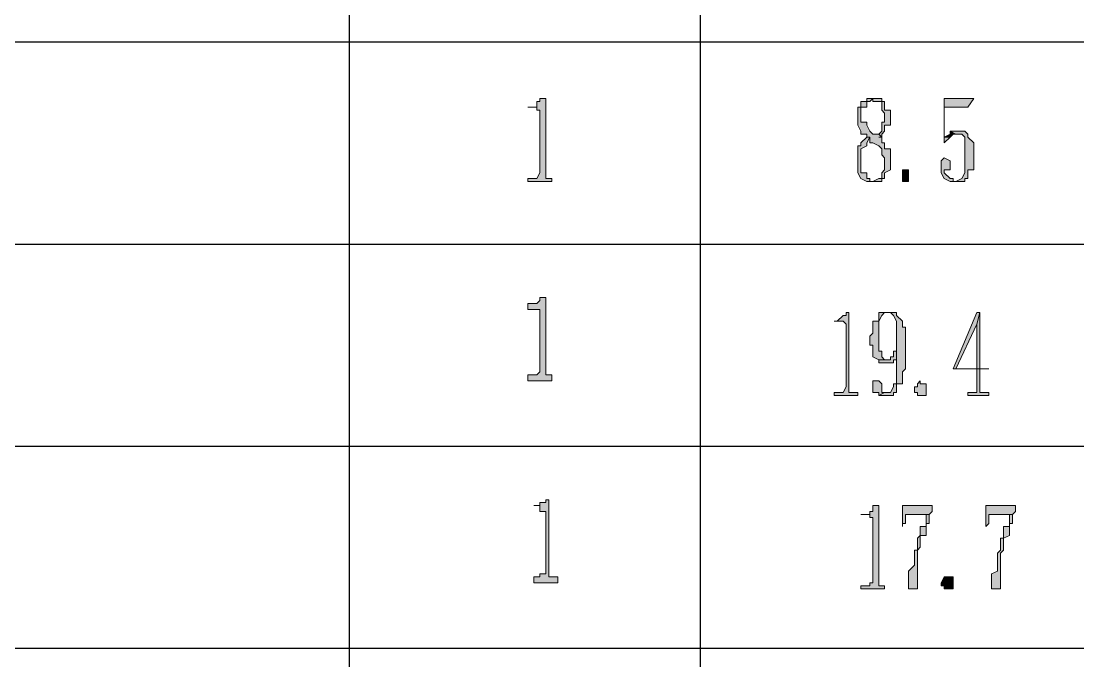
# Model space of a CAD drawing. Header units: millimetres. Extents: x 20 to 821, y 1 to 1134.
# Drawn here: x 695.4 to 759.4, y 113.5 to 152.2 of the extents above; entities that cross this region are included whole.
import ezdxf

# ---------------------------------------------------------------- set-up
doc = ezdxf.new("R2010")
doc.units = ezdxf.units.MM
doc.layers.add('1', color=7, linetype='Continuous')

msp = doc.modelspace()

# ---------------------------------------------------------------- hatches: boundary and pattern name
h = msp.add_hatch(color=0)
h.dxf.hatch_style = 2
h.paths.add_polyline_path([(727.2, 147.561732), (726.84, 147.561732), (726.84, 147.381732), (726.66, 147.381732), (726.66, 147.021732), (726.12, 147.021732), (726.66, 147.021732), (726.66, 146.841732), (726.84, 146.841732), (726.84, 143.061732), (726.66, 142.701732), (726.12, 142.701732), (726.12, 142.521732), (727.56, 142.521732), (727.56, 142.701732), (727.38, 142.701732), (727.2, 142.701732), (727.2, 143.061732)])
h = msp.add_hatch(color=0)
h.dxf.hatch_style = 2
h.paths.add_polyline_path([(747, 147.561732), (746.64, 147.561732), (746.64, 147.381732), (746.28, 147.381732), (746.28, 147.021732), (746.1, 147.021732), (746.1, 146.841732), (746.1, 145.941732), (746.28, 145.581732), (746.28, 145.401732), (746.64, 145.401732), (746.64, 145.221732), (746.82, 145.221732), (746.82, 144.861732), (747, 144.861732), (747.36, 144.681732), (747.54, 144.501732), (747.54, 144.141732), (747.72, 143.961732), (747.72, 143.241732), (747.54, 143.061732), (747.54, 142.701732), (747.36, 142.701732), (747, 142.521732), (746.64, 142.521732), (746.82, 142.521732), (747.54, 142.521732), (747.54, 142.701732), (747.72, 142.701732), (747.72, 143.061732), (748.08, 143.241732), (748.08, 144.501732), (747.72, 144.501732), (747.72, 144.861732), (747.54, 144.861732), (747.54, 145.221732), (747.36, 145.221732), (747.54, 145.221732), (747.36, 145.401732), (747, 145.401732), (746.82, 145.581732), (746.64, 145.941732), (746.64, 146.121732), (746.28, 146.121732), (746.28, 147.021732), (746.64, 147.021732), (746.64, 147.381732), (746.82, 147.381732), (747, 147.561732), (747.54, 147.561732), (747.36, 147.561732)])
h = msp.add_hatch(color=0)
h.dxf.hatch_style = 2
h.paths.add_polyline_path([(747.54, 147.561732), (747, 147.561732), (747, 147.381732), (747.54, 147.381732), (747.54, 147.021732), (747.54, 146.841732), (747.72, 146.661732), (747.72, 146.121732), (747.54, 146.121732), (747.54, 145.581732), (747.36, 145.401732), (747.54, 145.221732), (747.54, 145.401732), (747.72, 145.581732), (747.72, 145.941732), (748.08, 145.941732), (748.08, 146.841732), (747.72, 146.841732), (747.72, 147.381732), (747.54, 147.381732)])
h = msp.add_hatch(color=0)
h.dxf.hatch_style = 2
h.paths.add_polyline_path([(753.12, 147.561732), (751.32, 147.561732), (751.32, 144.861732), (751.68, 145.221732), (751.32, 145.221732), (751.32, 147.021732), (752.76, 147.021732)])
h = msp.add_hatch(color=0)
h.dxf.hatch_style = 2
h.paths.add_polyline_path([(751.68, 145.581732), (751.68, 145.401732), (751.32, 145.221732), (751.68, 145.221732), (751.86, 145.401732), (752.04, 145.401732)])
h = msp.add_hatch(color=0)
h.dxf.hatch_style = 2
h.paths.add_polyline_path([(752.04, 145.581732), (751.68, 145.581732), (752.04, 145.401732), (752.4, 145.401732), (752.58, 145.221732), (752.58, 143.241732), (752.58, 143.061732), (752.4, 142.701732), (752.04, 142.521732), (751.68, 142.521732), (751.86, 142.521732), (752.58, 142.521732), (752.58, 142.701732), (752.76, 142.701732), (752.76, 143.061732), (752.76, 143.241732), (753.12, 143.241732), (753.12, 144.861732), (752.76, 145.221732), (752.76, 145.401732), (752.58, 145.581732)])
h = msp.add_hatch(color=0)
h.dxf.hatch_style = 2
h.paths.add_polyline_path([(746.64, 145.221732), (746.28, 144.861732), (746.28, 144.681732), (746.1, 144.681732), (746.1, 143.061732), (746.28, 142.701732), (746.64, 142.521732), (747, 142.521732), (746.82, 142.521732), (746.82, 142.701732), (746.64, 142.701732), (746.64, 143.061732), (746.28, 143.061732), (746.28, 144.501732), (746.64, 144.681732), (746.64, 144.861732), (746.82, 145.221732)])
h = msp.add_hatch(color=0)
h.dxf.hatch_style = 2
h.paths.add_polyline_path([(751.32, 143.961732), (751.14, 143.781732), (751.14, 143.061732), (751.32, 142.701732), (751.68, 142.521732), (752.04, 142.521732), (751.86, 142.521732), (751.86, 142.701732), (751.68, 142.701732), (751.32, 143.061732), (751.32, 143.241732), (751.68, 143.241732), (751.68, 143.781732)])
h = msp.add_hatch(color=0)
h.dxf.hatch_style = 2
h.paths.add_polyline_path([(748.98, 142.521732), (748.8, 142.521732), (748.8, 142.701732), (748.8, 143.241732), (748.98, 143.241732), (749.16, 143.241732), (749.16, 143.061732), (749.16, 142.521732)])
h = msp.add_hatch(color=0)
h.dxf.hatch_style = 2
h.paths.add_polyline_path([(727.2, 135.501732), (726.84, 135.501732), (726.84, 135.321732), (726.66, 135.141732), (726.12, 135.141732), (726.12, 134.781732), (726.84, 134.781732), (726.84, 134.601732), (726.84, 131.001732), (726.66, 130.821732), (726.12, 130.821732), (726.12, 130.461732), (727.56, 130.461732), (727.56, 130.821732), (727.38, 130.821732), (727.2, 130.821732), (727.2, 131.001732)])
h = msp.add_hatch(color=0)
h.dxf.hatch_style = 2
h.paths.add_polyline_path([(745.56, 134.601732), (745.38, 134.601732), (745.38, 134.421732), (745.2, 134.421732), (744.84, 134.061732), (744.66, 134.061732), (745.2, 134.061732), (745.38, 133.881732), (745.38, 130.101732), (745.2, 129.741732), (744.66, 129.741732), (744.66, 129.561732), (746.1, 129.561732), (746.1, 129.741732), (745.92, 129.741732), (745.56, 129.741732), (745.56, 130.101732)])
h = msp.add_hatch(color=0)
h.dxf.hatch_style = 2
h.paths.add_polyline_path([(748.08, 134.601732), (747.36, 134.601732), (747.36, 134.421732), (747.36, 134.061732), (747, 134.061732), (747, 133.341732), (746.82, 133.161732), (746.82, 132.621732), (747, 132.621732), (747, 131.901732), (747.36, 131.721732), (747.72, 131.721732), (747.54, 131.901732), (747.54, 132.261732), (747.36, 132.261732), (747.36, 134.061732), (747.54, 134.421732), (747.72, 134.601732), (748.44, 134.601732), (748.26, 134.601732)])
h = msp.add_hatch(color=0)
h.dxf.hatch_style = 2
h.paths.add_polyline_path([(748.44, 134.601732), (748.08, 134.601732), (748.26, 134.421732), (748.44, 134.061732), (748.44, 131.541732), (748.44, 131.181732), (748.44, 130.281732), (748.26, 130.281732), (748.26, 130.101732), (748.08, 129.741732), (747.72, 129.741732), (747.36, 129.561732), (748.26, 129.561732), (748.26, 129.741732), (748.44, 129.741732), (748.44, 130.101732), (748.44, 130.281732), (748.8, 130.281732), (748.8, 131.001732), (748.98, 131.181732), (748.98, 133.701732), (748.8, 133.701732), (748.8, 134.061732), (748.44, 134.421732)])
h = msp.add_hatch(color=0)
h.dxf.hatch_style = 2
h.paths.add_polyline_path([(753.48, 134.601732), (753.3, 134.601732), (751.86, 131.181732), (753.3, 131.181732), (753.3, 130.101732), (753.3, 129.741732), (753.12, 129.741732), (752.76, 129.741732), (752.76, 129.561732), (754.02, 129.561732), (754.02, 129.741732), (753.48, 129.741732), (753.48, 130.101732), (753.48, 131.181732), (754.02, 131.181732), (752.04, 131.181732), (753.3, 133.881732)])
h = msp.add_hatch(color=0)
h.dxf.hatch_style = 2
h.paths.add_polyline_path([(753.48, 134.601732), (753.3, 133.881732), (753.3, 131.181732), (752.04, 131.181732), (753.48, 131.181732)])
h = msp.add_hatch(color=0)
h.dxf.hatch_style = 2
h.paths.add_polyline_path([(748.44, 132.441732), (748.44, 132.261732), (748.26, 132.261732), (748.26, 131.901732), (748.08, 131.901732), (748.08, 131.721732), (747.72, 131.721732), (747.36, 131.721732), (747.36, 131.541732), (748.26, 131.541732), (748.26, 131.721732), (748.44, 131.721732), (748.44, 131.901732)])
h = msp.add_hatch(color=0)
h.dxf.hatch_style = 2
h.paths.add_polyline_path([(747.36, 130.461732), (747, 130.461732), (747, 130.281732), (747, 129.741732), (747.36, 129.741732), (747.36, 129.561732), (747.72, 129.741732), (747.54, 129.741732), (747.54, 130.101732), (747.54, 130.281732)])
h = msp.add_hatch(color=0)
h.dxf.hatch_style = 2
h.paths.add_polyline_path([(749.88, 129.561732), (749.7, 129.561732), (749.7, 129.741732), (749.52, 129.741732), (749.52, 130.101732), (749.7, 130.101732), (749.7, 130.281732), (749.88, 130.461732), (749.88, 130.281732), (750.24, 130.281732), (750.24, 129.561732)])
h = msp.add_hatch(color=0)
h.dxf.hatch_style = 2
h.paths.add_polyline_path([(727.38, 123.261732), (727.2, 123.261732), (727.2, 123.081732), (726.84, 123.081732), (726.84, 122.901732), (726.48, 122.901732), (726.84, 122.901732), (726.84, 122.541732), (727.2, 122.541732), (727.2, 118.761732), (726.84, 118.761732), (726.84, 118.581732), (726.66, 118.581732), (726.48, 118.581732), (726.48, 118.221732), (727.92, 118.221732), (727.92, 118.581732), (727.56, 118.581732), (727.38, 118.581732), (727.38, 118.761732)])
h = msp.add_hatch(color=0)
h.dxf.hatch_style = 2
h.paths.add_polyline_path([(747.36, 122.901732), (747, 122.901732), (747, 122.541732), (746.82, 122.541732), (746.82, 122.361732), (746.28, 122.361732), (746.82, 122.361732), (746.82, 122.181732), (747, 122.181732), (747, 118.221732), (746.82, 118.221732), (746.82, 118.041732), (746.64, 118.041732), (746.28, 118.041732), (746.28, 117.861732), (747.72, 117.861732), (747.72, 118.041732), (747.54, 118.041732), (747.36, 118.041732), (747.36, 118.221732)])
h = msp.add_hatch(color=0)
h.dxf.hatch_style = 2
h.paths.add_polyline_path([(750.6, 122.901732), (748.8, 122.901732), (748.8, 121.641732), (748.8, 121.821732), (748.98, 121.821732), (748.98, 122.361732), (749.16, 122.361732), (750.42, 122.361732), (750.6, 122.541732)])
h = msp.add_hatch(color=0)
h.dxf.hatch_style = 2
h.paths.add_polyline_path([(755.64, 122.901732), (753.84, 122.901732), (753.84, 121.641732), (754.02, 121.821732), (754.02, 122.361732), (754.2, 122.361732), (755.46, 122.361732), (755.64, 122.541732)])
h = msp.add_hatch(color=0)
h.dxf.hatch_style = 2
h.paths.add_polyline_path([(750.6, 122.541732), (750.42, 122.361732), (750.24, 122.361732), (750.24, 122.181732), (750.24, 121.641732), (749.88, 121.641732), (749.88, 121.101732), (749.7, 120.921732), (749.7, 120.201732), (749.52, 120.201732), (749.52, 119.301732), (749.16, 118.941732), (749.16, 118.761732), (749.16, 117.861732), (749.52, 117.861732), (749.7, 117.861732), (749.7, 118.041732), (749.7, 120.201732), (749.88, 120.381732), (749.88, 121.101732), (750.24, 121.101732), (750.24, 121.821732), (750.42, 121.821732), (750.42, 122.361732)])
h = msp.add_hatch(color=0)
h.dxf.hatch_style = 2
h.paths.add_polyline_path([(755.64, 122.541732), (755.46, 122.361732), (755.28, 122.361732), (755.28, 122.181732), (755.28, 121.641732), (754.92, 121.641732), (754.92, 120.921732), (754.74, 120.921732), (754.74, 120.201732), (754.56, 120.021732), (754.56, 118.941732), (754.2, 118.761732), (754.2, 117.861732), (754.56, 117.861732), (754.74, 117.861732), (754.74, 118.041732), (754.74, 120.021732), (754.92, 120.201732), (754.92, 120.921732), (755.28, 121.101732), (755.28, 121.821732), (755.46, 121.821732), (755.46, 122.361732)])
h = msp.add_hatch(color=0)
h.dxf.hatch_style = 2
h.paths.add_polyline_path([(751.68, 117.861732), (751.32, 117.861732), (751.32, 118.041732), (751.14, 118.041732), (751.14, 118.221732), (751.32, 118.581732), (751.86, 118.581732), (751.86, 118.221732), (751.86, 117.861732)])

# ---------------------------------------------------------------- linework, layer by layer
at = {"layer": '1', "color": 0, "lineweight": 25}
for points in [[(715.32, 77.541732), (715.32, 419.721732)], [(736.56, 77.541732), (736.56, 419.721732)], [(557.64, 150.981732), (821.16, 150.981732)], [(557.64, 138.741732), (821.16, 138.741732)], [(557.64, 126.501732), (821.16, 126.501732)], [(557.64, 114.261732), (821.16, 114.261732)]]:
    msp.add_lwpolyline(points, dxfattribs=at)
at = {"layer": '1', "color": 0, "lineweight": 5}
for points in [[(727.2, 147.561732), (726.84, 147.561732), (726.84, 147.381732), (726.66, 147.381732), (726.66, 147.021732), (726.12, 147.021732), (726.66, 147.021732), (726.66, 146.841732), (726.84, 146.841732), (726.84, 143.061732), (726.66, 142.701732), (726.12, 142.701732), (726.12, 142.521732), (727.56, 142.521732), (727.56, 142.701732), (727.38, 142.701732), (727.2, 142.701732), (727.2, 143.061732), (727.2, 147.561732)], [(747, 147.561732), (746.64, 147.561732), (746.64, 147.381732), (746.28, 147.381732), (746.28, 147.021732), (746.1, 147.021732), (746.1, 146.841732), (746.1, 145.941732), (746.28, 145.581732), (746.28, 145.401732), (746.64, 145.401732), (746.64, 145.221732), (746.64, 145.221732), (746.82, 145.221732), (746.82, 144.861732), (747, 144.861732), (747.36, 144.681732), (747.54, 144.501732), (747.54, 144.141732), (747.72, 143.961732), (747.72, 143.241732), (747.54, 143.061732), (747.54, 142.701732), (747.36, 142.701732), (747, 142.521732), (746.64, 142.521732), (746.82, 142.521732), (747.54, 142.521732), (747.54, 142.701732), (747.72, 142.701732), (747.72, 143.061732), (748.08, 143.241732), (748.08, 144.501732), (747.72, 144.501732), (747.72, 144.861732), (747.54, 144.861732), (747.54, 145.221732), (747.36, 145.221732), (747.54, 145.221732), (747.36, 145.401732), (747, 145.401732), (746.82, 145.581732), (746.64, 145.941732), (746.64, 146.121732), (746.28, 146.121732), (746.28, 147.021732), (746.64, 147.021732), (746.64, 147.381732), (746.82, 147.381732), (747, 147.561732), (747.54, 147.561732), (747.36, 147.561732), (747, 147.561732)], [(747.54, 147.561732), (747, 147.561732), (747, 147.381732), (747.54, 147.381732), (747.54, 147.021732), (747.54, 146.841732), (747.72, 146.661732), (747.72, 146.121732), (747.54, 146.121732), (747.54, 145.581732), (747.36, 145.401732), (747.54, 145.221732), (747.54, 145.401732), (747.72, 145.581732), (747.72, 145.581732), (747.72, 145.941732), (748.08, 145.941732), (748.08, 146.841732), (747.72, 146.841732), (747.72, 147.381732), (747.54, 147.381732), (747.54, 147.561732)], [(753.12, 147.561732), (751.32, 147.561732), (751.32, 144.861732), (751.68, 145.221732), (751.32, 145.221732), (751.32, 147.021732), (752.76, 147.021732), (753.12, 147.561732)], [(751.68, 145.581732), (751.68, 145.401732), (751.32, 145.221732), (751.68, 145.221732), (751.86, 145.401732), (752.04, 145.401732), (751.68, 145.581732)], [(752.04, 145.581732), (751.68, 145.581732), (752.04, 145.401732), (752.4, 145.401732), (752.58, 145.221732), (752.58, 143.241732), (752.58, 143.061732), (752.4, 142.701732), (752.04, 142.521732), (751.68, 142.521732), (751.86, 142.521732), (752.58, 142.521732), (752.58, 142.701732), (752.76, 142.701732), (752.76, 143.061732), (752.76, 143.241732), (753.12, 143.241732), (753.12, 144.861732), (752.76, 145.221732), (752.76, 145.401732), (752.58, 145.581732), (752.04, 145.581732)], [(746.64, 145.221732), (746.28, 144.861732), (746.28, 144.681732), (746.1, 144.681732), (746.1, 143.061732), (746.28, 142.701732), (746.64, 142.521732), (747, 142.521732), (746.82, 142.521732), (746.82, 142.701732), (746.64, 142.701732), (746.64, 142.701732), (746.64, 143.061732), (746.28, 143.061732), (746.28, 144.501732), (746.64, 144.681732), (746.64, 144.861732), (746.82, 145.221732), (746.64, 145.221732)], [(751.32, 143.961732), (751.14, 143.781732), (751.14, 143.061732), (751.32, 142.701732), (751.68, 142.521732), (752.04, 142.521732), (751.86, 142.521732), (751.86, 142.701732), (751.68, 142.701732), (751.32, 143.061732), (751.32, 143.241732), (751.68, 143.241732), (751.68, 143.241732), (751.68, 143.781732), (751.32, 143.961732)], [(748.98, 142.521732), (748.8, 142.521732), (748.8, 142.701732), (748.8, 143.241732), (748.98, 143.241732), (749.16, 143.241732), (749.16, 143.061732), (749.16, 142.521732), (748.98, 142.521732)], [(727.2, 135.501732), (726.84, 135.501732), (726.84, 135.321732), (726.66, 135.141732), (726.12, 135.141732), (726.12, 134.781732), (726.84, 134.781732), (726.84, 134.601732), (726.84, 131.001732), (726.66, 130.821732), (726.12, 130.821732), (726.12, 130.461732), (727.56, 130.461732), (727.56, 130.821732), (727.38, 130.821732), (727.2, 130.821732), (727.2, 131.001732), (727.2, 135.501732)], [(745.56, 134.601732), (745.38, 134.601732), (745.38, 134.421732), (745.2, 134.421732), (744.84, 134.061732), (744.66, 134.061732), (745.2, 134.061732), (745.38, 133.881732), (745.38, 130.101732), (745.2, 129.741732), (744.66, 129.741732), (744.66, 129.561732), (746.1, 129.561732), (746.1, 129.741732), (745.92, 129.741732), (745.56, 129.741732), (745.56, 130.101732), (745.56, 134.601732)], [(748.08, 134.601732), (747.36, 134.601732), (747.36, 134.421732), (747.36, 134.061732), (747, 134.061732), (747, 133.341732), (746.82, 133.161732), (746.82, 132.621732), (747, 132.621732), (747, 131.901732), (747.36, 131.721732), (747.72, 131.721732), (747.54, 131.901732), (747.54, 132.261732), (747.36, 132.261732), (747.36, 134.061732), (747.54, 134.421732), (747.72, 134.601732), (748.44, 134.601732), (748.26, 134.601732), (748.08, 134.601732)], [(748.44, 134.601732), (748.08, 134.601732), (748.26, 134.421732), (748.44, 134.061732), (748.44, 131.541732), (748.44, 131.181732), (748.44, 130.281732), (748.26, 130.281732), (748.26, 130.101732), (748.08, 129.741732), (747.72, 129.741732), (747.36, 129.561732), (748.26, 129.561732), (748.26, 129.741732), (748.44, 129.741732), (748.44, 130.101732), (748.44, 130.281732), (748.8, 130.281732), (748.8, 131.001732), (748.98, 131.181732), (748.98, 133.701732), (748.8, 133.701732), (748.8, 134.061732), (748.44, 134.421732), (748.44, 134.601732)], [(753.48, 134.601732), (753.3, 134.601732), (751.86, 131.181732), (753.3, 131.181732), (753.3, 130.101732), (753.3, 129.741732), (753.12, 129.741732), (752.76, 129.741732), (752.76, 129.561732), (754.02, 129.561732), (754.02, 129.741732), (753.48, 129.741732), (753.48, 130.101732), (753.48, 131.181732), (754.02, 131.181732), (752.04, 131.181732), (753.3, 133.881732), (753.48, 134.601732)], [(753.48, 134.601732), (753.3, 133.881732), (753.3, 131.181732), (752.04, 131.181732), (753.48, 131.181732), (753.48, 134.601732)], [(748.44, 132.441732), (748.44, 132.261732), (748.26, 132.261732), (748.26, 131.901732), (748.08, 131.901732), (748.08, 131.721732), (747.72, 131.721732), (747.36, 131.721732), (747.36, 131.541732), (748.26, 131.541732), (748.26, 131.721732), (748.44, 131.721732), (748.44, 131.901732), (748.44, 132.441732)], [(747.36, 130.461732), (747, 130.461732), (747, 130.281732), (747, 129.741732), (747.36, 129.741732), (747.36, 129.561732), (747.72, 129.741732), (747.54, 129.741732), (747.54, 130.101732), (747.54, 130.281732), (747.36, 130.461732)], [(749.88, 129.561732), (749.7, 129.561732), (749.7, 129.741732), (749.52, 129.741732), (749.52, 130.101732), (749.7, 130.101732), (749.7, 130.281732), (749.88, 130.461732), (749.88, 130.281732), (750.24, 130.281732), (750.24, 129.561732), (749.88, 129.561732)], [(727.38, 123.261732), (727.2, 123.261732), (727.2, 123.081732), (726.84, 123.081732), (726.84, 122.901732), (726.48, 122.901732), (726.84, 122.901732), (726.84, 122.541732), (727.2, 122.541732), (727.2, 118.761732), (726.84, 118.761732), (726.84, 118.581732), (726.66, 118.581732), (726.48, 118.581732), (726.48, 118.221732), (727.92, 118.221732), (727.92, 118.581732), (727.56, 118.581732), (727.38, 118.581732), (727.38, 118.761732), (727.38, 123.261732)], [(747.36, 122.901732), (747, 122.901732), (747, 122.541732), (746.82, 122.541732), (746.82, 122.361732), (746.28, 122.361732), (746.82, 122.361732), (746.82, 122.181732), (747, 122.181732), (747, 118.221732), (746.82, 118.221732), (746.82, 118.041732), (746.64, 118.041732), (746.28, 118.041732), (746.28, 117.861732), (747.72, 117.861732), (747.72, 118.041732), (747.54, 118.041732), (747.36, 118.041732), (747.36, 118.221732), (747.36, 122.901732)], [(750.6, 122.901732), (748.8, 122.901732), (748.8, 121.641732), (748.8, 121.821732), (748.98, 121.821732), (748.98, 122.361732), (749.16, 122.361732), (750.42, 122.361732), (750.6, 122.541732), (750.6, 122.901732)], [(755.64, 122.901732), (753.84, 122.901732), (753.84, 121.641732), (754.02, 121.821732), (754.02, 122.361732), (754.2, 122.361732), (755.46, 122.361732), (755.64, 122.541732), (755.64, 122.901732)], [(750.6, 122.541732), (750.42, 122.361732), (750.24, 122.361732), (750.24, 122.181732), (750.24, 121.641732), (749.88, 121.641732), (749.88, 121.101732), (749.7, 120.921732), (749.7, 120.201732), (749.52, 120.201732), (749.52, 119.301732), (749.16, 118.941732), (749.16, 118.761732), (749.16, 118.761732), (749.16, 117.861732), (749.52, 117.861732), (749.7, 117.861732), (749.7, 118.041732), (749.7, 120.201732), (749.88, 120.381732), (749.88, 121.101732), (750.24, 121.101732), (750.24, 121.821732), (750.42, 121.821732), (750.42, 122.361732), (750.6, 122.541732)], [(755.64, 122.541732), (755.46, 122.361732), (755.28, 122.361732), (755.28, 122.181732), (755.28, 121.641732), (754.92, 121.641732), (754.92, 120.921732), (754.74, 120.921732), (754.74, 120.201732), (754.56, 120.021732), (754.56, 118.941732), (754.2, 118.761732), (754.2, 118.761732), (754.2, 117.861732), (754.56, 117.861732), (754.74, 117.861732), (754.74, 118.041732), (754.74, 120.021732), (754.92, 120.201732), (754.92, 120.921732), (755.28, 121.101732), (755.28, 121.821732), (755.46, 121.821732), (755.46, 122.361732), (755.64, 122.541732)], [(751.68, 117.861732), (751.32, 117.861732), (751.32, 118.041732), (751.14, 118.041732), (751.14, 118.221732), (751.32, 118.581732), (751.86, 118.581732), (751.86, 118.221732), (751.86, 117.861732), (751.68, 117.861732)]]:
    msp.add_lwpolyline(points, dxfattribs=at)

doc.saveas('drawing.dxf')
